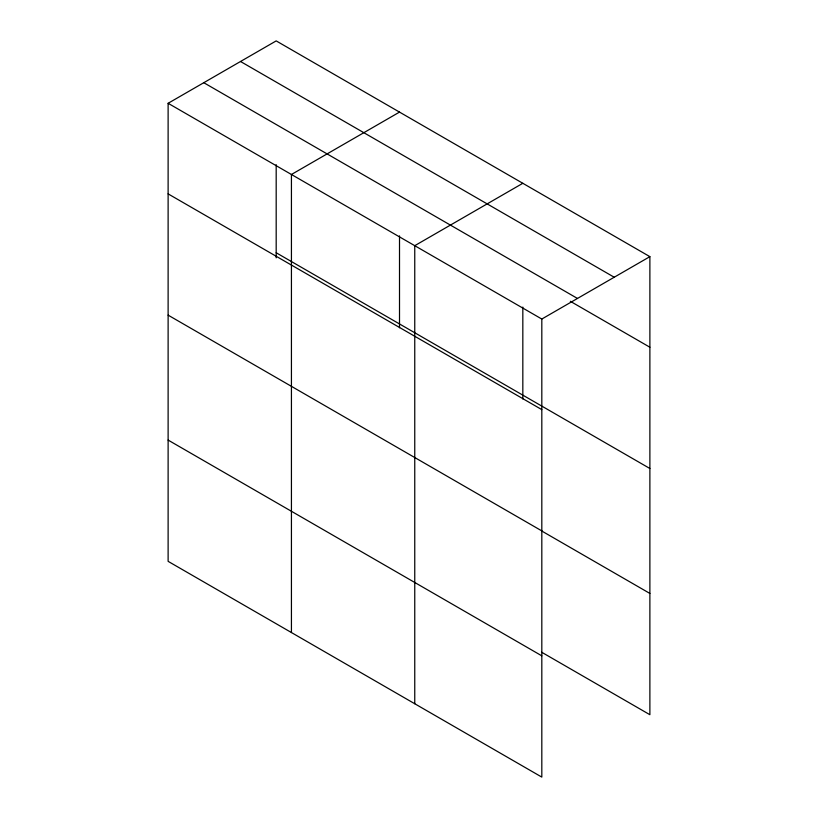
<?xml version="1.0" encoding="UTF-8"?>
<svg xmlns="http://www.w3.org/2000/svg" width="818" height="818" viewBox="0 0 818 818"><rect width="100%" height="100%" fill="white"/><g stroke="black" fill="none" stroke-linecap="round" stroke-linejoin="round"><path stroke-width="1.23" d="M276.187 257.844L276.187 164.674M168.119 103.293L541.813 319.04L541.813 777.1L168.119 561.352L168.119 103.293L276.187 40.9L649.881 256.647L649.881 714.707L541.608 652.191M399.511 112.097L291.433 174.49L291.433 632.549M522.825 183.293L414.757 245.686L414.757 703.746M541.813 319.04L649.881 256.647M240.523 61.493L614.216 277.241M203.784 82.7L577.477 298.458M570.33 301.3L649.881 347.231M276.187 252.752L649.881 468.499M168.119 193.876L541.813 409.624M168.119 315.145L541.813 530.892M541.608 530.923L649.881 593.439M168.119 440.084L541.813 655.832M522.825 307.067L522.825 398.969M399.511 235.87L399.511 327.773"/></g></svg>
